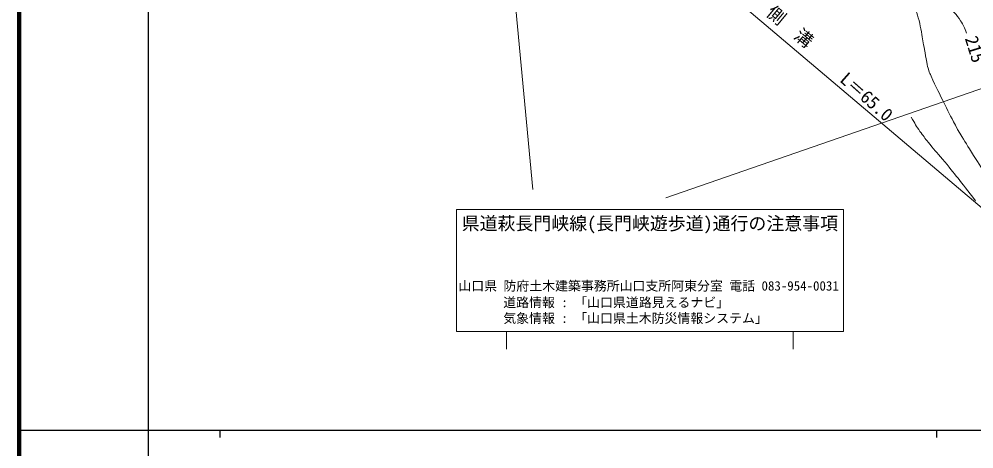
# Model space of a CAD drawing. Units: millimetres, scale not verified. Extents: x 40000 to 680000, y 20000 to 380000.
# Drawn here: x 40000 to 173200, y 202409 to 262367 of the extents above; entities that cross this region are included whole.
import ezdxf
from ezdxf.enums import TextEntityAlignment as Align

# ---------------------------------------------------------------- set-up
doc = ezdxf.new("R2010")
doc.units = ezdxf.units.MM
doc.header["$LTSCALE"] = 1000
for name, color, linetype, lineweight in [('M-BGD', 7, 'Continuous', 13), ('M-BGD-HTXT', 7, 'Continuous', 25), ('M-BGD-RSTR', 7, 'Continuous', 13), ('M-STR-HTXT', 7, 'Continuous', 13), ('M-TTL', 2, 'Continuous', 140)]:
    doc.layers.add(name, color=color, linetype=linetype, lineweight=lineweight)
doc.styles.add('ＭＳ ゴシック', font='')
doc.styles.get('ＭＳ ゴシック').set_extended_font_data('MS Gothic')

msp = doc.modelspace()

# ---------------------------------------------------------------- linework, layer by layer
at = {"layer": 'M-BGD'}
for points, knots in [([(147981, 278334), (148694, 277765), (148876, 277620), (149454, 277169), (150059, 276696), (150387, 276417), (151010, 275969), (151669, 275495), (152058, 275259), (152731, 274805), (153240, 274461), (153518, 274258), (154035, 273927), (154842, 273409), (155328, 273173), (156126, 272642), (157039, 272034), (157519, 271646), (158412, 271009), (159128, 270498), (159565, 270260), (160246, 269703), (160616, 269399), (160793, 269193), (161125, 268849), (161844, 268102), (162191, 267632), (162858, 266839), (163343, 266263), (163637, 265957), (164081, 265350), (164286, 265068), (164392, 264903), (164568, 264602), (164787, 264227), (164907, 264013), (165072, 263611), (165296, 263064), (165404, 262748), (165548, 262175), (165705, 261554), (165756, 261197), (165875, 260568), (166057, 259609), (166128, 259066), (166302, 258106), (166425, 257428), (166489, 257047), (166629, 256373), (166724, 255909), (166752, 255640), (166905, 255192), (167011, 254880), (167095, 254714), (167231, 254413), (167938, 252855), (168361, 251994), (169127, 250463), (169812, 249092), (170043, 248652), (170929, 246976)], [0, 0, 0, 0, 1, 1, 1, 2, 2, 2, 3, 3, 3, 4, 4, 4, 5, 5, 5, 6, 6, 6, 7, 7, 7, 8, 8, 8, 9, 9, 9, 10, 10, 10, 11, 11, 11, 12, 12, 12, 13, 13, 13, 14, 14, 14, 15, 15, 15, 16, 16, 16, 17, 17, 17, 18, 18, 18, 19, 19, 19, 20, 20, 20, 20]), ([(169529, 264077), (169978, 263735), (170124, 263617), (170459, 263273), (170849, 262872), (171032, 262611), (171338, 262143), (171748, 261514), (171843, 261225), (172167, 260409)], [0, 0, 0, 0, 1, 1, 1, 2, 2, 2, 3, 3, 3, 3]), ([(164452, 248695), (165000, 247734), (165154, 247449), (165679, 246700), (166104, 246093), (166369, 245772), (166831, 245193), (167579, 244254), (168044, 243766), (168811, 242843), (170662, 240616), (171221, 239862), (173423, 237036)], [0, 0, 0, 0, 1, 1, 1, 2, 2, 2, 3, 3, 3, 4, 4, 4, 4]), ([(170929, 246976), (171841, 245445), (172082, 245045), (172848, 243824), (173741, 242400), (174046, 241948), (175198, 240219)], [0, 0, 0, 0, 1, 1, 1, 2, 2, 2, 2])]:
    msp.add_open_spline(points, degree=3, knots=knots, dxfattribs=at)
at = {"layer": 'M-BGD-HTXT'}
for p, q in [((58000, 370000), (58000, 20000)), ((40000, 205000), (579000, 205000)), ((68000, 205000), (68000, 204000)), ((168000, 205000), (168000, 204000))]:
    msp.add_line(p, q, dxfattribs=at)
at = {"layer": 'M-BGD-RSTR'}
for p, q in [((104525, 314814), (111688, 238615)), ((195192, 259968), (130207, 237424)), ((101006, 235809), (155006, 235809)), ((101006, 218809), (101006, 235809)), ((155006, 235809), (155006, 218809)), ((155006, 218809), (101006, 218809)), ((108006, 218809), (108006, 216309)), ((148006, 218809), (148006, 216309))]:
    msp.add_line(p, q, dxfattribs=at)
at = {"layer": 'M-STR-HTXT'}
msp.add_line((135104, 269206), (180324, 230922), dxfattribs=at)
at = {"layer": 'M-TTL'}
msp.add_line((40000, 380000), (40000, 20000), dxfattribs=at)

# ---------------------------------------------------------------- texts
at = {"layer": 'M-BGD', "style": 'ＭＳ ゴシック'}
msp.add_text('215', height=1833, rotation=287.175, dxfattribs=at).set_placement((171949, 257730), align=Align.BOTTOM_CENTER)
at = {"layer": 'M-BGD-RSTR', "style": 'ＭＳ ゴシック'}
for s, height, p in [('県道萩長門峡線(長門峡遊歩道)通行の注意事項', 1833, (101744, 232400)), ('山口県 防府土木建築事務所山口支所阿東分室 電話 083-954-0031', 1320, (101270, 224097)), ('道路情報 : 「山口県道路見えるナビ」', 1320, (107545, 221790)), ('気象情報 : 「山口県土木防災情報システム」', 1320, (107545, 219588))]:
    msp.add_text(s, height=height, dxfattribs=at).set_placement(p, align=Align.BOTTOM_LEFT)
at = {"layer": 'M-STR-HTXT', "style": 'ＭＳ ゴシック'}
for s, rotation, p in [('側\u3000溝', 320.322, (146631, 260202)), ('L＝65.0', 318.428, (157267, 250442))]:
    msp.add_text(s, height=1833, rotation=rotation, dxfattribs=at).set_placement(p, align=Align.BOTTOM_CENTER)

doc.saveas('drawing.dxf')
